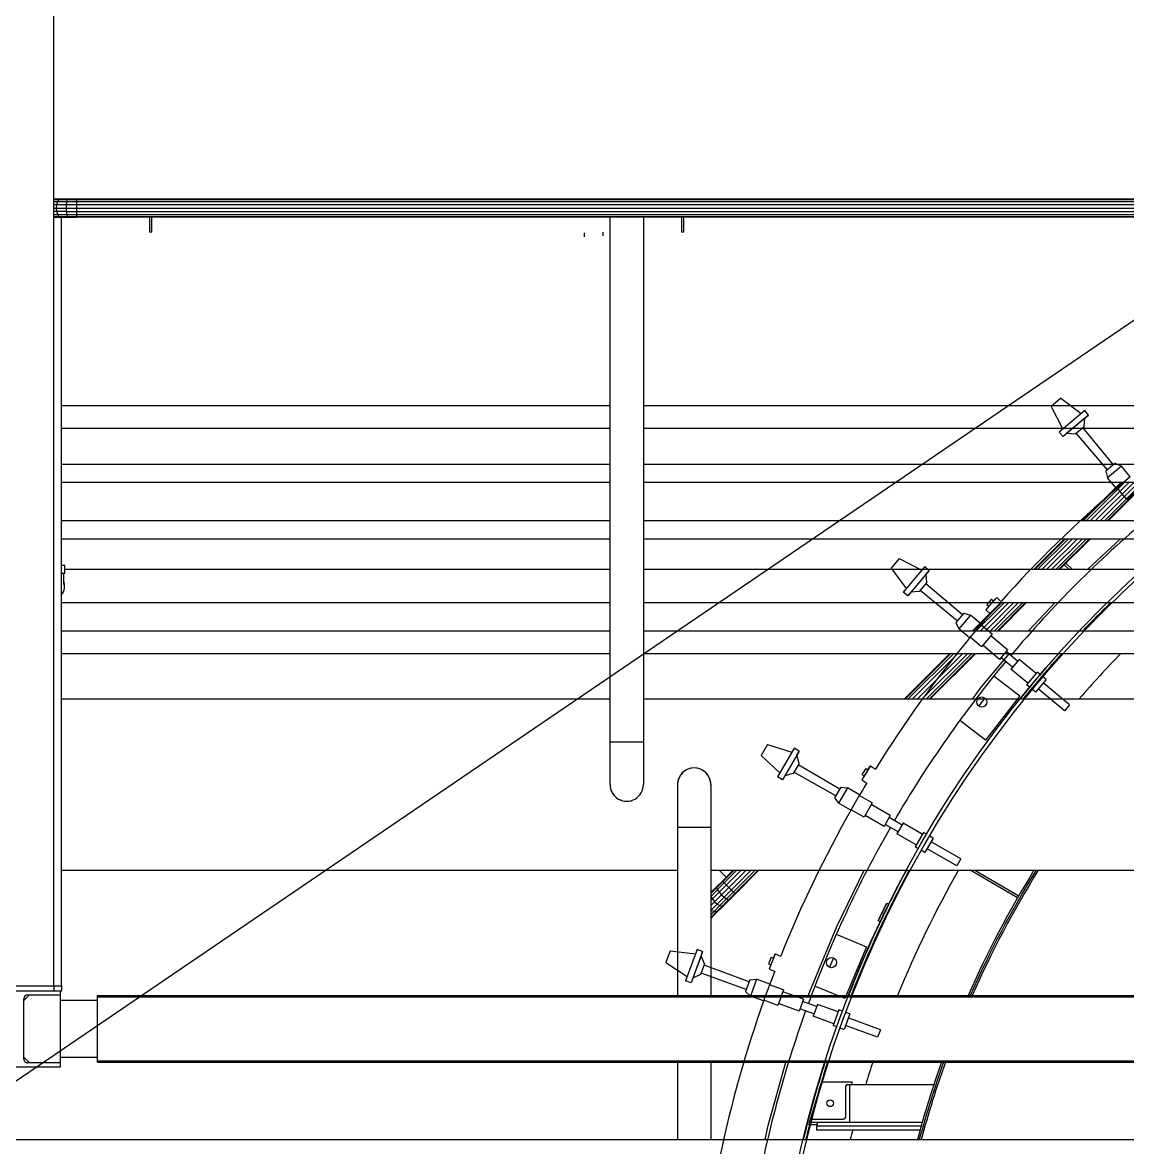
# Model space of a CAD drawing. Header units: metres. Extents: x 0 to 63075, y 0 to 44550.
# Drawn here: x 54617.4 to 55060.2, y 39121.8 to 39572.5 of the extents above; entities that cross this region are included whole.
import ezdxf

# ---------------------------------------------------------------- set-up
doc = ezdxf.new("R2010")
doc.units = ezdxf.units.M
doc.header["$LTSCALE"] = 75
for name, color, linetype in [('GSB', 7, 'Continuous'), ('ML6', 1, 'Continuous'), ('SDM', 7, 'Continuous'), ('SL1', 8, 'Continuous')]:
    doc.layers.add(name, color=color, linetype=linetype)
doc.styles.add('ROMANS', font='ROMANS.SHX')
doc.dimstyles.new('75___1-75', dxfattribs={"dimscale": 75, "dimtxt": 2.5, "dimasz": 2, "dimexe": 1.5, "dimexo": 1, "dimgap": 0.5, "dimtad": 1, "dimdec": 0, "dimzin": 12, "dimtxsty": 'ROMANS', "dimcen": 0, "dimclrd": 256, "dimclre": 256, "dimclrt": 3, "dimazin": 3, "dimtfac": 1, "dimtdec": 0, "dimtmove": 0, "dimatfit": 0, "dimfxl": 1, "dimlwd": -1, "dimlwe": -1, "dimarcsym": 0})

# ---------------------------------------------------------------- blocks, each defined once
blk = doc.blocks.new('A$C6bae614f')
at = {"layer": 'SL1'}
for p, q in [((377952.8, 40386), (377952.6, 35768.1)), ((377952.7, 37868), (377952.8, 37868)), ((377952.7, 37868), (377952.8, 37868)), ((377952.7, 37866.2), (377967.7, 37866.2)), ((377952.7, 37860.9), (377964.3, 37860.9)), ((377952.7, 37853), (377962, 37853)), ((377952.7, 37843.6), (377961.2, 37843.6)), ((377952.8, 37868), (377971.8, 37868)), ((377961.2, 37843.6), (377962, 37853)), ((377962, 37834.3), (377961.2, 37843.6)), ((377961.2, 37843.6), (377987.5, 37843.6)), ((377962, 37853), (377964.3, 37860.9)), ((377962, 37853), (377987.9, 37853)), ((377964.3, 37860.9), (377967.7, 37866.2)), ((377964.3, 37860.9), (377989.1, 37860.9)), ((377967.7, 37866.2), (377971.8, 37868)), ((377967.7, 37866.2), (377990.8, 37866.2)), ((377971.8, 37868), (377992.9, 37868)), ((377987.5, 37843.6), (377987.9, 37853)), ((377987.9, 37834.3), (377987.5, 37843.6)), ((377987.5, 37843.6), (378015.2, 37843.6)), ((377987.9, 37853), (377989.1, 37860.9)), ((377987.9, 37853), (378015.2, 37853)), ((377989.1, 37860.9), (377990.8, 37866.2)), ((377989.1, 37860.9), (378015.2, 37860.9)), ((377990.8, 37866.2), (377992.9, 37868)), ((377990.8, 37866.2), (378015.2, 37866.2)), ((377992.9, 37868), (378015.2, 37868)), ((378015.2, 37868), (382743.7, 37867.9)), ((378015.2, 37866.2), (378015.2, 37868)), ((378015.2, 37866.2), (382753, 37866)), ((378015.2, 37860.9), (378015.2, 37866.2)), ((378015.2, 37860.9), (382760.9, 37860.7)), ((378015.2, 37853), (378015.2, 37860.9)), ((378015.2, 37843.6), (378015.2, 37853)), ((378015.2, 37853), (382766.2, 37852.8)), ((378015.2, 37834.3), (378015.2, 37843.6)), ((378015.2, 37843.6), (382768.1, 37843.5)), ((377962, 37834.3), (377952.7, 37834.3)), ((377952.7, 37826.4), (377964.3, 37826.4)), ((377952.7, 37821.1), (377967.7, 37821.1)), ((377952.8, 37819.2), (377952.7, 37819.3)), ((377952.7, 37819.2), (377952.8, 37819.2)), ((377952.8, 37819.2), (377971.8, 37819.2)), ((377987.9, 37834.3), (377962, 37834.3)), ((377964.3, 37826.4), (377962, 37834.3)), ((377964.3, 37826.4), (377989.1, 37826.4)), ((377967.7, 37821.1), (377964.3, 37826.4)), ((377967.7, 37821.1), (377990.8, 37821.1)), ((377971.8, 37819.2), (377967.7, 37821.1)), ((377971.8, 37819.2), (377992.9, 37819.2)), ((377973.7, 37819.2), (377973.6, 35768.1)), ((377989.1, 37826.4), (377987.9, 37834.3)), ((377987.9, 37834.3), (382739.5, 37834.1)), ((377989.1, 37826.4), (378015.2, 37826.4)), ((377990.8, 37821.1), (377989.1, 37826.4)), ((377990.8, 37821.1), (378015.2, 37821.1)), ((377992.9, 37819.2), (377990.8, 37821.1)), ((377992.9, 37819.2), (378015.2, 37819.2)), ((378015.2, 37826.4), (378015.2, 37834.3)), ((378015.2, 37826.4), (382760.9, 37826.2)), ((378015.2, 37821.1), (378015.2, 37826.4)), ((378015.2, 37819.2), (378015.2, 37821.1)), ((378015.2, 37821.1), (382753, 37820.9)), ((382743.7, 37819.1), (378015.2, 37819.2)), ((378208.8, 37819.2), (378208.8, 37780.1)), ((378215.2, 37780.1), (378215.2, 37819.2)), ((379438.3, 36305.7), (379438.4, 37819.2)), ((379527.3, 37819.2), (379527.2, 36305.7)), ((379628.9, 37819.2), (379628.9, 37780.1)), ((379635.3, 37780.1), (379635.3, 37819.2)), ((378208.8, 37780.1), (378215.2, 37780.1)), ((379370.2, 37766.9), (379370.2, 37777.3)), ((379420.2, 37769.3), (379420.2, 37779.7)), ((379628.9, 37780.1), (379635.3, 37780.1)), ((380641.6, 37336.1), (380615.8, 37314.5)), ((380641.6, 37336.1), (380695.7, 37295.4)), ((379438.4, 37315.8), (377973.7, 37315.9)), ((382769.3, 37315.7), (379527.3, 37315.8)), ((380615.8, 37314.5), (380646.5, 37254.2)), ((380705.1, 37303.4), (380637, 37246.2)), ((380715.3, 37291.2), (380705.1, 37303.4)), ((380715.3, 37291.2), (380647.2, 37234.1)), ((380705.6, 37283), (380656.9, 37242.2)), ((380703.4, 37260.4), (380705.6, 37283)), ((380705.6, 37283), (380715.3, 37291.2)), ((379438.4, 37255.5), (377973.7, 37255.6)), ((382769.3, 37255.4), (379527.3, 37255.5)), ((380647.2, 37234.1), (380637, 37246.2)), ((380703.4, 37260.4), (380679.6, 37240.5)), ((380782.1, 37159.1), (380700.4, 37257.9)), ((380656.9, 37242.2), (380647.2, 37234.1)), ((380679.6, 37240.5), (380656.9, 37242.2)), ((380765.7, 37145.4), (380682.7, 37243)), ((379438.4, 37159.8), (377973.7, 37159.9)), ((382769.3, 37159.7), (379527.3, 37159.8)), ((380786.4, 37162.8), (380761.4, 37141.8)), ((380802.9, 37154.9), (380766.3, 37124.2)), ((380786.4, 37162.8), (380802.9, 37154.9)), ((380826.8, 37126.4), (380802.9, 37154.9)), ((380761.4, 37141.8), (380766.3, 37124.2)), ((380790.2, 37095.7), (380766.3, 37124.2)), ((380826.8, 37126.4), (380790.2, 37095.7)), ((379438.4, 37111.6), (377973.7, 37111.6)), ((382769.3, 37111.4), (379527.3, 37111.6)), ((380699.6, 37009.8), (380801.3, 37111.5)), ((380803.9, 37111.5), (380702.2, 37009.8)), ((380811.4, 37111.5), (380709.7, 37009.8)), ((380822.6, 37111.5), (380720.9, 37009.8)), ((380835.8, 37111.5), (380734.1, 37009.8)), ((380849, 37111.5), (380747.3, 37009.8)), ((380860.2, 37111.5), (380758.5, 37009.8)), ((380867.7, 37111.5), (380766, 37009.8)), ((380870.3, 37111.5), (380768.6, 37009.8)), ((380817.3, 37066.2), (380791.6, 37096.9)), ((380851.1, 37094.5), (380817.3, 37066.2)), ((377973.6, 37009.9), (379438.4, 37009.8)), ((379527.3, 37009.8), (382769.2, 37009.7)), ((377973.6, 36961.6), (379438.4, 36961.6)), ((379527.3, 36961.6), (382769.2, 36961.4)), ((380569.9, 36880.1), (380651.3, 36961.5)), ((380653.9, 36961.5), (380572.5, 36880.1)), ((380661.4, 36961.5), (380580, 36880.1)), ((380672.6, 36961.5), (380591.2, 36880.1)), ((380685.8, 36961.5), (380604.4, 36880.1)), ((380699, 36961.5), (380617.6, 36880.1)), ((380710.2, 36961.5), (380628.8, 36880.1)), ((380717.7, 36961.5), (380636.3, 36880.1)), ((380720.3, 36961.5), (380638.9, 36880.1)), ((380713.7, 36880.1), (380800.2, 36961.5)), ((377982.9, 36889.8), (377973.6, 36889.8)), ((377982.9, 36869.2), (377982.9, 36889.8)), ((380209.7, 36908.4), (380188.1, 36882.6)), ((380209.7, 36908.4), (380270, 36877.7)), ((380278, 36887.2), (380220.8, 36819.1)), ((380290.1, 36877), (380278, 36887.2)), ((380650.6, 36891.8), (380662.4, 36880.1)), ((380671.4, 36880.1), (380655.1, 36896.3)), ((377982.9, 36869.2), (377973.6, 36869.2)), ((377979.7, 36869.2), (377979.7, 36839.8)), ((377982.9, 36880.2), (379438.4, 36880.1)), ((379527.3, 36880.1), (382769.2, 36880)), ((380188.1, 36882.6), (380228.8, 36828.6)), ((380290.1, 36877), (380232.9, 36808.9)), ((380282, 36867.3), (380241.1, 36818.6)), ((380282, 36867.3), (380290.1, 36877)), ((380283.7, 36844.6), (380282, 36867.3)), ((380283.7, 36844.6), (380263.7, 36820.8)), ((380365, 36742.1), (380266.3, 36823.8)), ((380378.8, 36758.5), (380281.2, 36841.5)), ((380232.9, 36808.9), (380220.8, 36819.1)), ((380241.1, 36818.6), (380232.9, 36808.9)), ((380263.7, 36820.8), (380241.1, 36818.6)), ((380470.2, 36804.7), (380440.8, 36772.3)), ((380456.7, 36800.2), (380443.9, 36786.2)), ((380461.9, 36795.6), (380449.1, 36781.4)), ((380456.7, 36800.2), (380461.9, 36795.6)), ((380461.9, 36795.6), (380470.2, 36804.7)), ((380470.2, 36804.7), (380481.6, 36794.3)), ((377973.6, 36791.3), (379438.4, 36791.2)), ((379527.3, 36791.2), (382769.2, 36791.1)), ((380405.6, 36715.8), (380481, 36791.2)), ((380483.6, 36791.2), (380408.2, 36715.8)), ((380491.1, 36791.2), (380415.7, 36715.8)), ((380502.3, 36791.2), (380426.9, 36715.8)), ((380515.5, 36791.2), (380440.1, 36715.8)), ((380449.1, 36781.4), (380440.8, 36772.3)), ((380440.8, 36772.3), (380452.6, 36761.5)), ((380443.9, 36786.2), (380449.1, 36781.4)), ((380528.7, 36791.2), (380453.3, 36715.8)), ((380539.9, 36791.2), (380464.5, 36715.8)), ((380547.4, 36791.2), (380472, 36715.8)), ((380550, 36791.2), (380474.6, 36715.8)), ((380554.9, 36715.8), (380625.9, 36791.2)), ((380382.4, 36762.8), (380361.4, 36737.8)), ((380361.4, 36737.8), (380369.3, 36721.3)), ((380400, 36757.9), (380369.3, 36721.3)), ((380382.4, 36762.8), (380400, 36757.9)), ((380428.5, 36734), (380397.8, 36697.4)), ((380428.5, 36734), (380400, 36757.9)), ((377973.6, 36715.9), (379438.4, 36715.8)), ((379527.3, 36715.8), (382769.2, 36715.7)), ((380397.8, 36697.4), (380369.3, 36721.3)), ((380458, 36706.9), (380427.3, 36732.6)), ((380458, 36706.9), (380429.6, 36673.1)), ((380429.6, 36673.1), (380399, 36698.8)), ((380478, 36639.5), (380433.1, 36677.2)), ((380499.4, 36665.1), (380454.5, 36702.8)), ((377973.6, 36655.6), (379438.3, 36655.5)), ((379527.2, 36655.5), (382769.2, 36655.4)), ((380224, 36534.3), (380345.3, 36655.5)), ((380347.9, 36655.5), (380226.7, 36534.3)), ((380355.4, 36655.5), (380234.1, 36534.3)), ((380366.6, 36655.5), (380245.3, 36534.3)), ((380379.8, 36655.5), (380258.5, 36534.3)), ((380393, 36655.5), (380271.7, 36534.3)), ((380404.2, 36655.5), (380282.9, 36534.3)), ((380411.7, 36655.5), (380290.4, 36534.3)), ((380414.3, 36655.5), (380293, 36534.3)), ((380429.7, 36566.3), (380504, 36655.5)), ((380499.4, 36665.1), (380478, 36639.5)), ((380512.2, 36618.7), (380481.8, 36644.2)), ((380525.9, 36634.9), (380495.5, 36660.5)), ((380529.8, 36639.6), (380508.3, 36614)), ((380553.6, 36576), (380508.3, 36614)), ((380575.1, 36601.6), (380529.8, 36639.6)), ((380462.8, 36595.8), (380531.8, 36542.9)), ((380578.6, 36605.9), (380550, 36571.8)), ((380602, 36586.3), (380573.4, 36552.2)), ((380586.4, 36599.4), (380578.6, 36605.9)), ((380602, 36586.3), (380593.6, 36593.3)), ((380406.1, 36534.3), (380429.7, 36566.3)), ((380557.8, 36565.3), (380550, 36571.8)), ((380573.4, 36552.2), (380565, 36559.2)), ((380650.8, 36502.4), (380580.9, 36561.1)), ((380664.5, 36518.7), (380594.6, 36577.4)), ((377973.6, 36534.3), (379438.3, 36534.3)), ((379527.2, 36534.3), (382769.2, 36534.2)), ((380531.8, 36542.9), (380440.4, 36423.9)), ((380664.5, 36518.7), (380650.8, 36502.4)), ((380440.4, 36423.9), (380371.5, 36476.8)), ((379438.3, 36419.7), (379527.2, 36419.7)), ((379858.6, 36412.2), (379841.8, 36383)), ((379858.6, 36412.2), (379923.4, 36392.4)), ((379929.6, 36403.1), (379885.1, 36326.1)), ((379943.3, 36395.2), (379929.6, 36403.1)), ((379841.8, 36383), (379891.3, 36336.9)), ((379943.3, 36395.2), (379898.8, 36318.2)), ((379937, 36384.2), (379905.2, 36329.2)), ((379937, 36384.2), (379943.3, 36395.2)), ((379942.6, 36362.2), (379937, 36384.2)), ((379942.6, 36362.2), (379927.1, 36335.3)), ((380051.2, 36293.9), (379940.6, 36358.8)), ((380133.2, 36355.3), (380109.9, 36318.3)), ((380120.6, 36348.5), (380110.5, 36332.5)), ((380126.6, 36344.8), (380116.4, 36328.7)), ((380120.6, 36348.5), (380126.6, 36344.8)), ((380126.6, 36344.8), (380133.2, 36355.3)), ((380133.2, 36355.3), (380146.3, 36347.1)), ((379898.8, 36318.2), (379885.1, 36326.1)), ((379905.2, 36329.2), (379898.8, 36318.2)), ((379927.1, 36335.3), (379905.2, 36329.2)), ((380040.5, 36275.4), (379929.1, 36338.7)), ((380116.4, 36328.7), (380109.9, 36318.3)), ((380109.9, 36318.3), (380123.4, 36309.7)), ((380110.5, 36332.5), (380116.4, 36328.7)), ((379618.3, 36305.7), (379618.3, 35743.1)), ((379707.2, 36305.7), (379707.2, 35743.1)), ((380054, 36298.8), (380037.7, 36270.5)), ((380072.2, 36297), (380048.3, 36255.7)), ((380054, 36298.8), (380072.2, 36297)), ((380104.4, 36278.4), (380072.2, 36297)), ((380037.7, 36270.5), (380048.3, 36255.7)), ((380080.5, 36237.1), (380048.3, 36255.7)), ((380104.4, 36278.4), (380080.5, 36237.1)), ((380138.1, 36256.8), (380103.5, 36276.8)), ((380138.1, 36256.8), (380116.1, 36218.7)), ((380116.1, 36218.7), (380081.5, 36238.7)), ((380169.5, 36194), (380118.8, 36223.3)), ((380186.2, 36222.9), (380135.5, 36252.2)), ((380186.2, 36222.9), (380169.5, 36194)), ((380206.9, 36179.4), (380172.5, 36199.2)), ((380217.5, 36197.8), (380183.2, 36217.7)), ((380220.6, 36203.1), (380203.9, 36174.1)), ((380271.7, 36173.5), (380220.6, 36203.1)), ((379618.3, 36191.7), (379707.2, 36191.7)), ((380255, 36144.6), (380203.9, 36174.1)), ((380274.5, 36178.3), (380252.3, 36139.8)), ((380283.2, 36173.3), (380274.5, 36178.3)), ((380300.9, 36163.1), (380278.7, 36124.5)), ((380300.9, 36163.1), (380291.5, 36168.5)), ((380261, 36134.7), (380252.3, 36139.8)), ((380363.6, 36088.9), (380284.5, 36134.6)), ((380374.2, 36107.4), (380295.1, 36153)), ((380278.7, 36124.5), (380269.2, 36130)), ((380374.2, 36107.4), (380363.6, 36088.9)), ((377973.6, 36077.1), (379618.3, 36077.1)), ((379707.2, 36077.1), (382769.2, 36077)), ((379729.6, 36018.6), (379788.1, 36077.1)), ((379748.4, 36058.6), (379729.9, 36077.1)), ((379825.7, 36077.1), (379731.7, 35983.1)), ((379738.2, 36048.5), (379766.8, 36077.1)), ((379769.4, 36077.1), (379739.5, 36047.2)), ((379776.9, 36077.1), (379743.3, 36043.4)), ((379801.3, 36077.1), (379755.5, 36031.2)), ((379814.5, 36077.1), (379762.1, 36024.6)), ((379833.2, 36077.1), (379771.4, 36015.3)), ((379835.8, 36077.1), (379772.7, 36014)), ((380043.1, 35926.9), (380116.2, 36077.1)), ((380525.9, 36003.8), (380399, 36077.1)), ((380411.7, 36077.1), (380529.1, 36009.3)), ((379743.3, 36043.4), (379707.3, 36007.5)), ((379722.3, 36030), (379739.5, 36047.2)), ((379738.2, 36048.5), (379722.5, 36032.8)), ((379738.2, 36048.5), (379739.5, 36047.2)), ((379739.5, 36047.2), (379743.3, 36043.4)), ((379743.3, 36043.4), (379767.7, 36019)), ((379722.3, 36030), (379707.2, 36014.9)), ((379707.2, 35996.2), (379729.6, 36018.6)), ((379707.5, 36017.8), (379707.2, 36017)), ((379707.5, 36017.8), (379707.2, 36017.5)), ((379722.5, 36032.8), (379707.5, 36017.8)), ((379722.5, 36032.8), (379722.3, 36030)), ((379722.3, 36030), (379724.8, 36025)), ((379724.8, 36025), (379729.6, 36018.6)), ((379729.6, 36018.6), (379735.9, 36011.7)), ((379735.9, 36011.7), (379755.5, 36031.2)), ((379771.4, 36015.3), (379737.9, 35981.8)), ((379742.8, 36005.4), (379762.1, 36024.6)), ((379757, 35998.2), (379772.7, 36014)), ((379767.7, 36019), (379771.4, 36015.3)), ((379771.4, 36015.3), (379772.7, 36014)), ((379707.2, 36007.8), (379707.3, 36007.5)), ((379707.3, 36007.5), (379707.2, 36007.4)), ((379717.3, 35993.1), (379707.2, 35983)), ((379707.3, 36007.5), (379711.3, 36000.2)), ((379742.8, 36005.4), (379708.1, 35970.6)), ((379711.3, 36000.2), (379717.3, 35993.1)), ((379731.7, 35983.1), (379716, 35967.3)), ((379735.9, 36011.7), (379717.3, 35993.1)), ((379717.3, 35993.1), (379724.5, 35987)), ((379742, 35983.3), (379717.4, 35958.7)), ((379724.5, 35987), (379731.7, 35983.1)), ((379731.7, 35983.1), (379737.9, 35981.8)), ((379735.9, 36011.7), (379742.8, 36005.4)), ((379737.9, 35981.8), (379742, 35983.3)), ((379757, 35998.2), (379742, 35983.3)), ((379742.8, 36005.4), (379749.2, 36000.6)), ((379749.2, 36000.6), (379754.2, 35998.1)), ((379754.2, 35998.1), (379757, 35998.2)), ((380176.6, 35989.4), (380182.3, 35986.6)), ((379707.2, 35971.3), (379708.1, 35970.6)), ((379708.1, 35970.6), (379707.2, 35969.8)), ((379716, 35967.3), (379707.2, 35958.6)), ((379717.4, 35958.7), (379707.2, 35948.5)), ((379711, 35954.9), (379707.2, 35951.1)), ((379707.2, 35954.6), (379711, 35954.9)), ((379708.1, 35970.6), (379716, 35967.3)), ((379737.9, 35981.8), (379711, 35954.9)), ((379711, 35954.9), (379717.4, 35958.7)), ((379716, 35967.3), (379723.2, 35967.1)), ((379723.2, 35967.1), (379728.6, 35969.9)), ((379707.2, 35949.1), (379709, 35950.3)), ((379971.5, 35754), (380043.1, 35926.9)), ((380159.4, 35939.4), (380153.7, 35942.1)), ((380042.2, 35906.6), (380122.6, 35873.3)), ((379670.5, 35865.9), (379640.1, 35782.4)), ((379685.4, 35860.5), (379670.5, 35865.9)), ((380122.6, 35873.3), (380065.1, 35734.7)), ((379599.1, 35862.5), (379587.6, 35830.9)), ((379599.1, 35862.5), (379666.3, 35854.3)), ((379685.4, 35860.5), (379654.9, 35777)), ((379681.1, 35848.6), (379659.3, 35788.9)), ((379681.1, 35848.6), (379685.4, 35860.5)), ((379690.5, 35827.9), (379681.1, 35848.6)), ((379868.1, 35845.3), (379861, 35827.8)), ((379879.3, 35854.2), (379862.8, 35813.7)), ((379874.6, 35842.7), (379867.4, 35825.1)), ((379868.1, 35845.3), (379874.6, 35842.7)), ((379874.6, 35842.7), (379879.3, 35854.2)), ((379879.3, 35854.2), (379893.6, 35848.4)), ((379587.6, 35830.9), (379644.3, 35794)), ((379690.5, 35827.9), (379679.8, 35798.7)), ((379809.2, 35779.5), (379689.1, 35824.2)), ((379861, 35827.8), (379867.4, 35825.1)), ((379867.4, 35825.1), (379862.8, 35813.7)), ((379862.8, 35813.7), (379877.6, 35807.6)), ((379654.9, 35777), (379640.1, 35782.4)), ((379659.3, 35788.9), (379654.9, 35777)), ((379679.8, 35798.7), (379659.3, 35788.9)), ((379801.9, 35759.4), (379681.2, 35802.4)), ((379811.1, 35784.8), (379800, 35754.1)), ((379811.1, 35784.8), (379829.4, 35786.2)), ((379829.4, 35786.2), (379813, 35741.3)), ((379864.3, 35773.5), (379829.4, 35786.2)), ((379864.3, 35773.5), (379848, 35728.6)), ((377975.1, 35768.1), (377765.1, 35768.1)), ((377765.1, 35755.6), (377975.1, 35755.6)), ((377888.7, 35744.6), (377873.7, 35729.6)), ((377883.7, 35744.6), (377971.6, 35744.6)), ((377955.1, 35755.6), (377955.1, 35768.1)), ((377971.6, 35552.6), (377971.6, 35755.6)), ((377975.1, 35755.6), (377975.1, 35768.1)), ((378070.1, 35565.1), (378070.1, 35743.1)), ((378070.1, 35743.1), (382769.2, 35743)), ((379800, 35754.1), (379813, 35741.3)), ((379901.3, 35758.1), (379863.7, 35771.7)), ((379901.3, 35758.1), (379886.2, 35716.7)), ((379954.5, 35733), (379899.5, 35753.1)), ((379967.7, 35743.1), (379971.5, 35754)), ((380065.1, 35734.7), (379984.8, 35768)), ((377873.7, 35573.6), (377873.7, 35734.6)), ((378070.1, 35730.1), (377971.6, 35730.1)), ((378070.1, 35739.6), (384420.1, 35739.4)), ((379848, 35728.6), (379813, 35741.3)), ((379886.2, 35716.7), (379848.6, 35730.4)), ((379943.1, 35701.6), (379888, 35721.7)), ((379954.5, 35733), (379943.1, 35701.6)), ((379989.7, 35713.7), (379952.5, 35727.3)), ((379991.8, 35719.4), (379980.4, 35688.1)), ((380047.3, 35699.2), (379991.8, 35719.4)), ((379982.5, 35693.8), (379945.2, 35707.3)), ((380035.9, 35667.8), (379980.4, 35688.1)), ((380049.2, 35704.4), (380034, 35662.6)), ((380058.7, 35701), (380049.2, 35704.4)), ((380077.9, 35694), (380062.7, 35652.2)), ((380077.9, 35694), (380067.6, 35697.7)), ((380159.8, 35651.9), (380073.9, 35683.1)), ((380043.5, 35659.2), (380034, 35662.6)), ((380062.7, 35652.2), (380052.4, 35655.9)), ((380152.5, 35631.9), (380066.6, 35663.1)), ((380159.8, 35651.9), (380152.5, 35631.9)), ((377873.7, 35578.6), (377888.7, 35563.6)), ((377971.6, 35563.6), (377883.7, 35563.6)), ((378070.1, 35578.1), (377971.6, 35578.1)), ((378070.1, 35568.6), (384420.1, 35568.4)), ((378070.1, 35565.1), (382769.2, 35565)), ((379618.3, 35565.1), (379618.3, 35358.8)), ((379707.2, 35565.1), (379707.2, 35358.8)), ((379860.1, 35396.7), (379907.1, 35565.1)), ((377768.6, 35552.6), (377971.6, 35552.6)), ((379968.4, 35398.1), (380003.4, 35513.1)), ((380003.4, 35513.1), (380083.4, 35513.1)), ((380071.7, 35505.7), (380302.7, 35505.7)), ((380077.4, 35505.7), (380077.4, 35404.1)), ((380083.4, 35513.1), (380083.4, 35505.7)), ((380067.9, 35421.5), (380067.9, 35501.9)), ((379979.6, 35413.6), (380060, 35413.6)), ((379852, 35358.7), (379860.1, 35396.7)), ((379991.6, 35398.1), (379968.4, 35398.1)), ((379975.8, 35404.1), (379975.8, 35409.8)), ((380271.2, 35404.1), (379975.8, 35404.1)), ((379989.1, 35394.6), (379989.1, 35385)), ((380268.4, 35394.6), (379989.1, 35394.6)), ((379989.1, 35385), (380265.7, 35385)), ((379991.6, 35394.6), (379991.6, 35404.1)), ((371508.3, 35359), (387560.3, 35358.5))]:
    blk.add_line(p, q, dxfattribs=at)
for centre, radius in [((382870.1, 34654), 3000), ((382870.1, 34654), 2990.5), ((380430.6, 36526), 13.5), ((380029.2, 35830.8), 13.5), ((380025.9, 35455.6), 9)]:
    blk.add_circle(centre, radius, dxfattribs=at)
for centre, radius, start, end in [((382870.1, 34654), 3207.1, 130.3916, 138.1351), ((382870.1, 34654), 3092.8, 130.1952, 139.801), ((377945.1, 36835.7), 37.7, 319.0749, 23.675), ((382870.1, 34654), 3000, 134.5686, 136.5847), ((382870.1, 34654), 2993.5, 134.4422, 136.4668), ((382870.1, 34654), 3207.1, 138.918, 139.6047), ((382870.1, 34654), 3207.1, 140.3916, 148.1351), ((382870.1, 34654), 3000, 138.1506, 141.1883), ((382870.1, 34654), 2993.5, 138.0391, 141.0882), ((382870.1, 34654), 2878.5, 135.9462, 139.2154), ((382870.1, 34654), 3092.8, 140.1952, 149.801), ((382870.1, 34654), 3075, 142.2466, 142.7497), ((379662.8, 36305.7), 44.4, 359.9981, 179.9981), ((379662.8, 36305.7), 44.5, 359.3905, 180.6058), ((379482.8, 36305.7), 44.5, 179.3905, 0.6058), ((379482.8, 36305.7), 44.4, 179.9981, 359.9981), ((382870.1, 34654), 3207.1, 148.918, 149.6047), ((382870.1, 34654), 3207.1, 150.3916, 158.1351), ((382870.1, 34654), 3092.8, 150.1952, 159.801), ((382870.1, 34654), 3000, 151.6819, 158.7136), ((382870.1, 34654), 2993.5, 151.6148, 158.6651), ((382870.1, 34654), 2878.5, 150.3706, 157.7683), ((382870.1, 34654), 2705, 148.258, 156.2581), ((382870.1, 34654), 2700, 148.1923, 156.2114), ((382870.1, 34654), 2695.2, 148.1296, 156.1668), ((382870.1, 34654), 3006.4, 153.628, 154.633), ((382870.1, 34654), 3075, 157.2466, 157.7497), ((382870.1, 34654), 3207.1, 158.918, 159.6047), ((377883.7, 35734.6), 10, 89.9981, 179.9981), ((382870.1, 34654), 3207.1, 160.3916, 168.1351), ((382870.1, 34654), 3092.8, 160.1952, 169.801), ((377883.7, 35573.6), 10, 179.9981, 269.9981), ((382870.1, 34654), 3000, 162.3202, 166.4127), ((382870.1, 34654), 2993.5, 162.2805, 164.4688), ((382870.1, 34654), 2878.5, 161.5477, 162.789), ((382870.1, 34654), 2705, 160.3171, 164.8977), ((382870.1, 34654), 2700, 160.2791, 164.869), ((382870.1, 34654), 2695.2, 160.2429, 164.8417), ((380071.7, 35501.9), 3.81, 89.9981, 179.9981), ((379979.6, 35409.8), 3.81, 89.9981, 179.9981), ((380060, 35421.5), 7.87, 269.9981, 359.9981), ((382870.1, 34654), 2993.5, 165.6064, 166.3826), ((382870.1, 34654), 2878.5, 165.287, 165.8275)]:
    blk.add_arc(centre, radius, start, end, dxfattribs=at)
for points, knots in [([(380176.6, 35989.4), (380174.5, 35985.1), (380172.3, 35980.8), (380170.3, 35976.5), (380168.5, 35972.9), (380166.7, 35969.3), (380165, 35965.8), (380161.2, 35958), (380157.4, 35949.9), (380153.6, 35941.9)], [0, 0, 0, 0, 0.270258, 0.270258, 0.270258, 0.498365, 0.498365, 0.498365, 1, 1, 1, 1]), ([(380153.7, 35942.1), (380155.7, 35946.4), (380157.8, 35950.7), (380159.8, 35955), (380161.6, 35958.7), (380163.3, 35962.3), (380165, 35965.8), (380168.8, 35973.6), (380172.7, 35981.6), (380176.7, 35989.5)], [0, 0, 0, 0, 0.270269, 0.270269, 0.270269, 0.498349, 0.498349, 0.498349, 1, 1, 1, 1]), ([(380182.3, 35986.6), (380180.2, 35982.3), (380178.1, 35978), (380176, 35973.8), (380174.2, 35970.2), (380172.5, 35966.6), (380170.7, 35963), (380167, 35955.2), (380163.1, 35947.2), (380159.3, 35939.2)], [0, 0, 0, 0, 0.270258, 0.270258, 0.270258, 0.498365, 0.498365, 0.498365, 1, 1, 1, 1]), ([(380159.4, 35939.3), (380161.4, 35943.7), (380163.5, 35948), (380165.6, 35952.3), (380167.3, 35955.9), (380169, 35959.5), (380170.8, 35963), (380174.5, 35970.8), (380178.5, 35978.8), (380182.4, 35986.8)], [0, 0, 0, 0, 0.270265, 0.270265, 0.270265, 0.498349, 0.498349, 0.498349, 1, 1, 1, 1])]:
    blk.add_open_spline(points, degree=3, knots=knots, dxfattribs=at)
blk = doc.blocks.new('zw$15D4')
at = {"layer": 'ML6', "xscale": 0.2502808837766805, "yscale": 0.2502808837766805, "zscale": 0.2502808837766805}
blk.add_blockref('A$C6bae614f', (-85544.74, -3177.34), dxfattribs=at)

msp = doc.modelspace()

# ---------------------------------------------------------------- block references
at = {"layer": 'GSB', "xscale": 0.6000000000000068, "yscale": 0.6000000000000068, "zscale": 0.6000000000000068}
msp.add_blockref('zw$15D4', (49200, 35721.63), dxfattribs=at)

# ---------------------------------------------------------------- leaders
at = {"layer": 'SDM'}
msp.add_leader([(52766.71, 37891.88), (59453.13, 42438.72), (62243.43, 42438.72)], dimstyle='75___1-75', override={"dimtad": 0}, dxfattribs=at)

doc.saveas('drawing.dxf')
